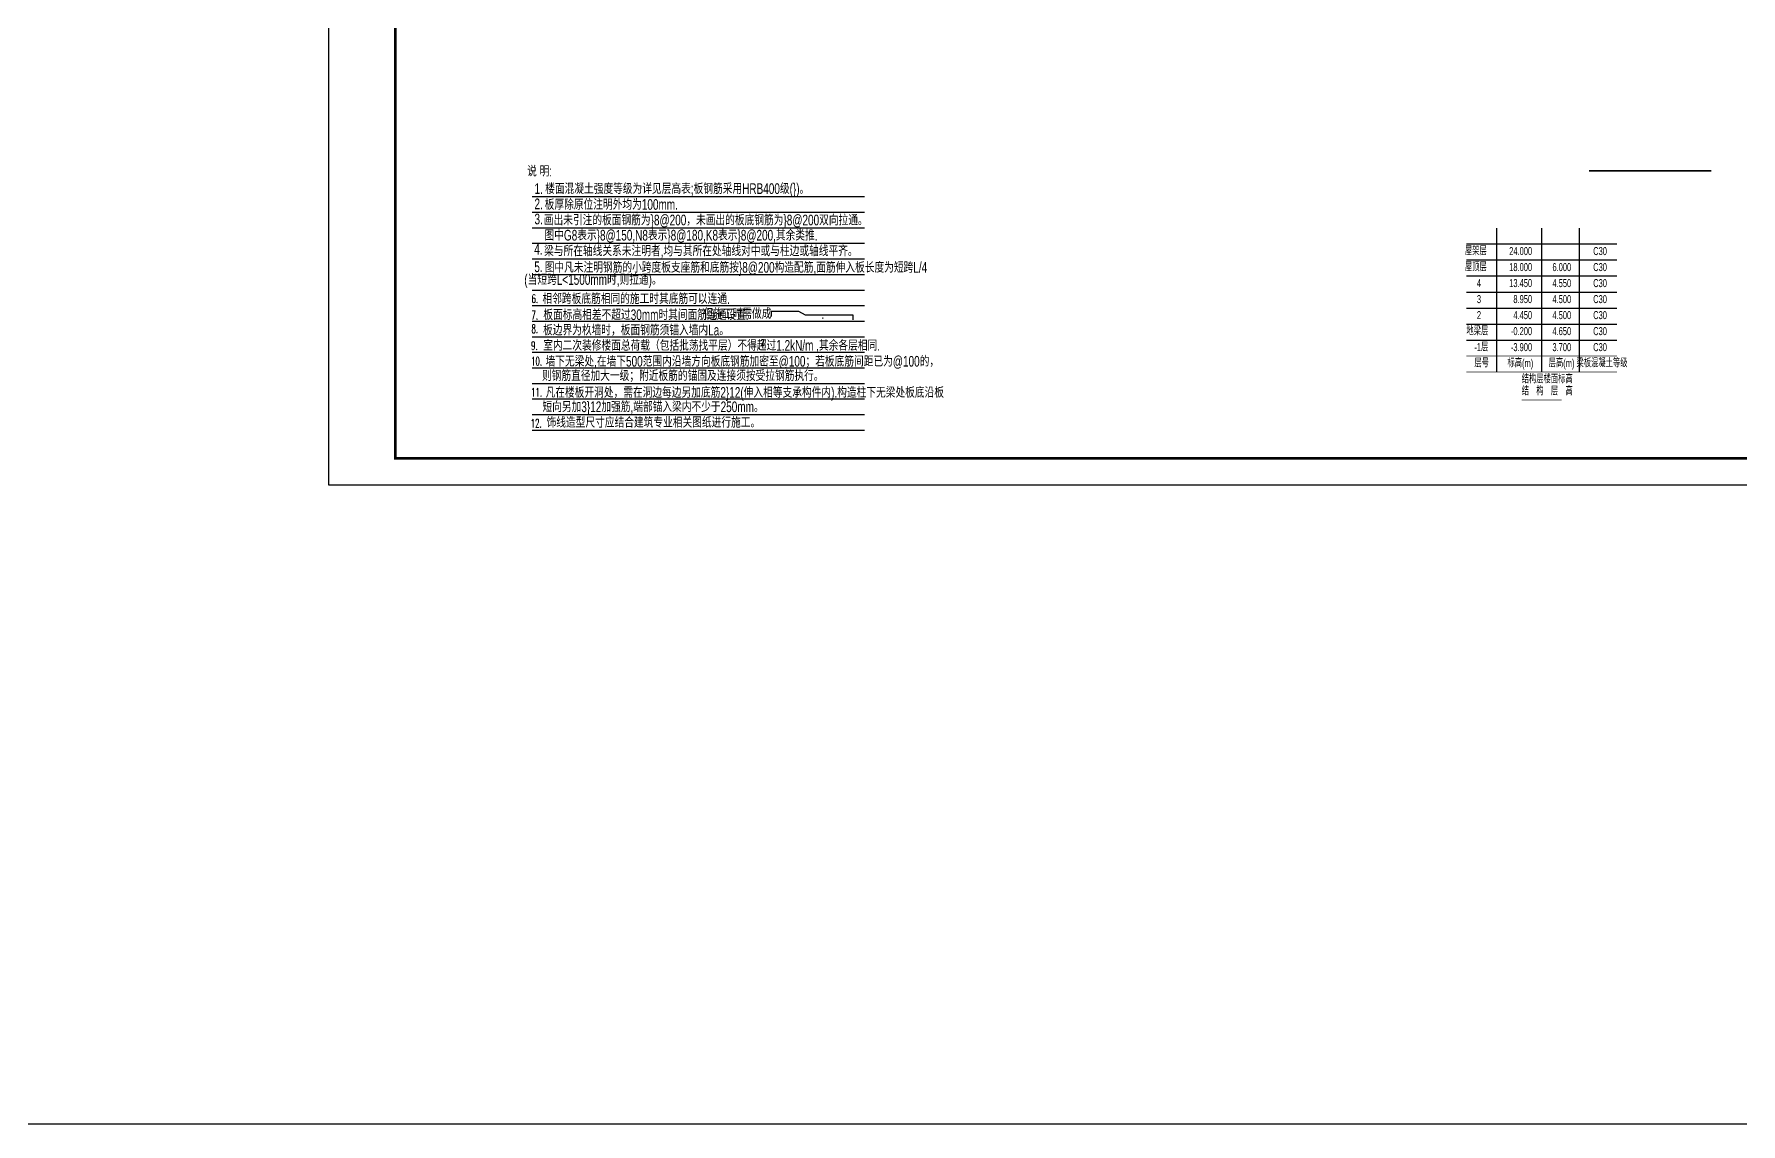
# Model space of a CAD drawing. Extents: x -695511 to 885008, y -751583 to -95266.
# Drawn here: x -85059 to 10901, y -590852 to -529601 of the extents above; entities that cross this region are included whole.
import ezdxf
from ezdxf.enums import TextEntityAlignment as Align

# ---------------------------------------------------------------- set-up
doc = ezdxf.new("R2010")
doc.units = 0
doc.header["$LTSCALE"] = 1000
doc.header["$MEASUREMENT"] = 0
for name, color, linetype in [('link', 6, 'Continuous'), ('PUB_TITLE', 4, 'Continuous'), ('TEXT', 7, 'Continuous'), ('建-图名', 3, 'Continuous'), ('梁楼面标高', 7, 'Continuous')]:
    doc.layers.add(name, color=color, linetype=linetype)
doc.styles.add('D-7', font='romand', dxfattribs={"bigfont": 'HZTXT.SHX'})
doc.styles.add('GS_Rein', font='GS_TXT.shx', dxfattribs={"width": 0.7, "bigfont": 'GS_HZTXT.shx'})
doc.styles.add('HZ', font='simplex.shx', dxfattribs={"width": 0.8, "bigfont": '1hztxt.shx'})

# ---------------------------------------------------------------- blocks, each defined once
blk = doc.blocks.new('梁板层高表')
at = {"layer": '梁楼面标高'}
for p, q in [((-1049101, -613243), (-1049101, -607849)), ((-1047421, -613243), (-1047421, -607849)), ((-1046011, -613243), (-1046011, -607849)), ((-1050241, -608443), (-1044601, -608443)), ((-1050241, -609043), (-1044601, -609043)), ((-1050241, -609643), (-1044601, -609643)), ((-1050241, -610243), (-1044601, -610243)), ((-1050241, -610843), (-1044601, -610843)), ((-1050241, -611443), (-1044601, -611443)), ((-1050241, -612043), (-1044601, -612043))]:
    blk.add_line(p, q, dxfattribs=at)
at = {"layer": '梁楼面标高', "const_width": 30}
for points in [[(-1050241, -612643), (-1044601, -612643)], [(-1050241, -613243), (-1044601, -613243)], [(-1048171, -614293), (-1046671, -614293)]]:
    blk.add_lwpolyline(points, dxfattribs=at)
at = {"layer": '梁楼面标高', "style": 'GS_Rein', "width": 0.7}
for s, p in [('屋架层', (-1049482, -608949)), ('24.000', (-1047781, -608949)), ('C30', (-1044977, -608949)), ('屋顶层', (-1049482, -609549)), ('18.000', (-1047781, -609549)), ('6.000', (-1046317, -609549)), ('C30', (-1044977, -609549)), ('4', (-1049695, -610149)), ('13.450', (-1047781, -610149)), ('4.550', (-1046317, -610149)), ('C30', (-1044977, -610149)), ('3', (-1049695, -610749)), ('8.950', (-1047781, -610749)), ('4.500', (-1046317, -610749)), ('C30', (-1044977, -610749)), ('地梁层', (-1049424, -611949)), ('2', (-1049695, -611349)), ('-0.200', (-1047781, -611949)), ('4.450', (-1047781, -611349)), ('4.500', (-1046317, -611349)), ('4.650', (-1046317, -611949)), ('C30', (-1044977, -611349)), ('C30', (-1044977, -611949)), ('-1层', (-1049424, -612549)), ('-3.900', (-1047781, -612549)), ('3.700', (-1046317, -612549)), ('C30', (-1044977, -612549))]:
    blk.add_text(s, height=300, dxfattribs=at).set_placement(p, align=Align.BOTTOM_RIGHT)
for s, p in [('层号', (-1049671, -613149)), (' 标高(m)', (-1048261, -613149)), (' 层高(m)', (-1046716, -613149)), (' 梁板混凝土等级', (-1045201, -613149))]:
    blk.add_text(s, height=300, dxfattribs=at).set_placement(p, align=Align.BOTTOM_CENTER)
for s, p in [('结构层楼面标高', (-1048171, -613749)), ('结\u3000构\u3000层\u3000高', (-1048171, -614199))]:
    blk.add_text(s, height=300, dxfattribs=at).set_placement(p, align=Align.BOTTOM_LEFT)

msp = doc.modelspace()

# ---------------------------------------------------------------- linework, layer by layer
at = {"layer": 'link', "const_width": 50}
msp.add_lwpolyline([(-4525.5, -543194.5), (3934.5, -543194.5)], dxfattribs=at)
at = {"layer": 'link'}
msp.add_lwpolyline([(-695511, -590852), (885008, -590852)], dxfattribs=at)
at = {"layer": 'PUB_TITLE'}
msp.add_lwpolyline([(-68504.5, -554936), (89145.5, -554936), (89145.5, -465836), (-68504.5, -465836)], close=True, dxfattribs=at)
at = {"layer": 'PUB_TITLE', "const_width": 150}
msp.add_lwpolyline([(-64754.5, -553436), (87645.5, -553436), (87645.5, -467336), (-64754.5, -467336)], close=True, dxfattribs=at)
at = {"layer": 'TEXT'}
for p, q in [((-43627, -545179.2), (-43627, -545467.2)), ((-43627, -545179.2), (-42090.9, -545179.2)), ((-42090.9, -545179.2), (-41707, -545371.2)), ((-41707, -545371.2), (-39018.9, -545371.2)), ((-39018.9, -545371.2), (-39018.9, -545666.7))]:
    msp.add_line(p, q, dxfattribs=at)
for points in [[(-57064.9, -538733.7), (-38375.9, -538733.7)], [(-57064.9, -539608.5), (-38375.9, -539608.5)], [(-57064.9, -539608.5), (-38375.9, -539608.5)], [(-57064.9, -539608.5), (-38375.9, -539608.5)], [(-57064.9, -540483.4), (-38375.9, -540483.4)], [(-57064.9, -541358.2), (-38375.9, -541358.2)], [(-57064.9, -541358.2), (-38375.9, -541358.2)], [(-57064.9, -542233), (-38375.9, -542233)], [(-57064.9, -542233), (-38375.9, -542233)], [(-57064.9, -543107.8), (-38375.9, -543107.8)], [(-57064.9, -543107.8), (-38375.9, -543107.8)], [(-57064.9, -543107.8), (-38375.9, -543107.8)], [(-57064.9, -543107.8), (-38375.9, -543107.8)], [(-57064.9, -543982.7), (-38375.9, -543982.7)], [(-57064.9, -543982.7), (-38375.9, -543982.7)], [(-57064.9, -543982.7), (-38375.9, -543982.7)], [(-57064.9, -544857.5), (-38375.9, -544857.5)], [(-57064.9, -545732.3), (-38375.9, -545732.3)], [(-57064.9, -546607.2), (-38375.9, -546607.2)], [(-57064.9, -546607.2), (-38375.9, -546607.2)], [(-57064.9, -547482), (-38375.9, -547482)], [(-57064.9, -548356.8), (-38375.9, -548356.8)], [(-57064.9, -548356.8), (-38375.9, -548356.8)], [(-57064.9, -549231.6), (-38375.9, -549231.6)], [(-57064.9, -549231.6), (-38375.9, -549231.6)], [(-57064.9, -550106.5), (-38375.9, -550106.5)], [(-57064.9, -550106.5), (-38375.9, -550106.5)], [(-57064.9, -550106.5), (-38375.9, -550106.5)], [(-57064.9, -550106.5), (-38375.9, -550106.5)], [(-57064.9, -550981.3), (-38375.9, -550981.3)], [(-57064.9, -550981.3), (-38375.9, -550981.3)], [(-57064.9, -550981.3), (-38375.9, -550981.3)], [(-57064.9, -551856.1), (-38375.9, -551856.1)]]:
    msp.add_lwpolyline(points, dxfattribs=at)
at = {"layer": '建-图名', "const_width": 105}
msp.add_lwpolyline([(2362.8, -537280.5), (9241.4, -537280.5)], dxfattribs=at)

# ---------------------------------------------------------------- block references
at = {"xscale": 1.5, "yscale": 1.5, "zscale": 1.5}
msp.add_blockref('梁板层高表', (1570835.8, 371269.5), dxfattribs=at)

# ---------------------------------------------------------------- texts
at = {"style": 'GS_Rein', "width": 0.7}
for s, p in [('说 明:', (-57344, -537601.7)), ('1.', (-56928.8, -538584.2)), ('楼面混凝土强度等级为详见层高表;板钢筋采用HRB400级(})。', (-56327.3, -538583.6)), ('2.', (-56926.8, -539439.9)), ('3.', (-56926.1, -540291.6)), ('图中G8表示}8@150,N8表示}8@180,K8表示}8@200,其余类推.', (-56364, -541202.1)), ('4.', (-56940.6, -541990.4)), ('梁与所在轴线关系未注明者,均与其所在处轴线对中或与柱边或轴线平齐。', (-56385.5, -542083.3)), ('   (当短跨L<1500mm时,则拉通)。', (-57967.4, -543693.6)), ('5.', (-56935.5, -542977.3)), ('图中凡未注明钢筋的小跨度板支座筋和底筋按}8@200构造配筋,面筋伸入板长度为短跨L/4', (-56353.4, -543008.7)), ('相邻跨板底筋相同的施工时其底筋可以连通.', (-56476.4, -544770)), ('板面标高相差不超过30mm时其间面筋连通设置.', (-56430.3, -545672.4)), ('   但施工时需做成                  .', (-47895.1, -545606.6)), ('板边界为杦墙时，板面钢筋须锚入墙内La。', (-56444.2, -546534.3)), ('室内二次装修楼面总荷载（包括批荡找平层）不得超过1.2kN/m ,其余各层相同.', (-56437.5, -547394.2)), ('墙下无梁处,在墙下500范围内沿墙方向板底钢筋加密至@100；若板底筋间距已为@100的，', (-56304.4, -548289.8)), ('则钢筋直径加大一级；附近板筋的锚固及连接须按受拉钢筋执行。', (-56507.3, -549096.3)), ('凡在楼板开洞处，需在洞边每边另加底筋2}12(伸入相等支承构件内).构造柱下无梁处板底沿板', (-56304.4, -550039.5)), ('短向另加3}12加强筋,端部锚入梁内不少于250mm。', (-56477.5, -550846))]:
    msp.add_text(s, height=600, dxfattribs=at).set_placement(p)
at = {"color": 6, "style": 'GS_Rein', "width": 0.7}
for s, p in [('板厚除原位注明外均为100mm.', (-56352.3, -539474.3)), ('画出未引注的板面钢筋为}8@200，未画出的板底钢筋为}8@200双向拉通。', (-56403, -540347.6)), ('饰线造型尺寸应结合建筑专业相关图纸进行施工。', (-56247.8, -551721.2))]:
    msp.add_text(s, height=600, dxfattribs=at).set_placement(p)
at = {"layer": 'TEXT'}
for s, height, style, width, p in [('6.', 480, 'D-7', 0.6, (-57094.7, -544711.6)), ('7.', 480, 'D-7', 0.6, (-57099.6, -545638.9)), ('8.', 480, 'D-7', 0.6, (-57096.6, -546399.4)), ('9.', 480, 'D-7', 0.6, (-57119.2, -547349.1)), ('2', 360, 'HZ', 0.7, (-44212.7, -547122.7)), ('10.', 480, 'D-7', 0.6, (-57119.2, -548223.9)), ('11.', 480, 'D-7', 0.6, (-57119.2, -549973.6)), ('12.', 480, 'D-7', 0.6, (-57141.3, -551716.7))]:
    msp.add_text(s, height=height, dxfattribs=dict(at, style=style, width=width)).set_placement(p)

doc.saveas('drawing.dxf')
